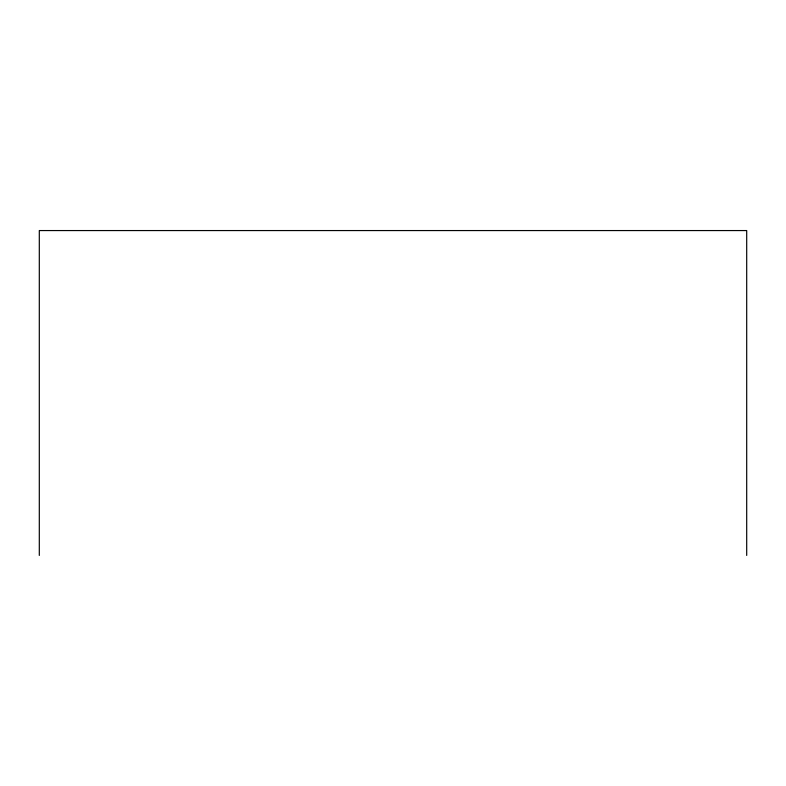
<?xml version="1.0" encoding="UTF-8"?>
<svg xmlns="http://www.w3.org/2000/svg" width="786" height="786" viewBox="0 0 786 786"><rect width="100%" height="100%" fill="white"/><g stroke="black" fill="none" stroke-linecap="round" stroke-linejoin="round"><path stroke-width="1.18" d="M746.7 555.437L746.7 230.563L39.3 230.563L39.3 555.437"/></g></svg>
